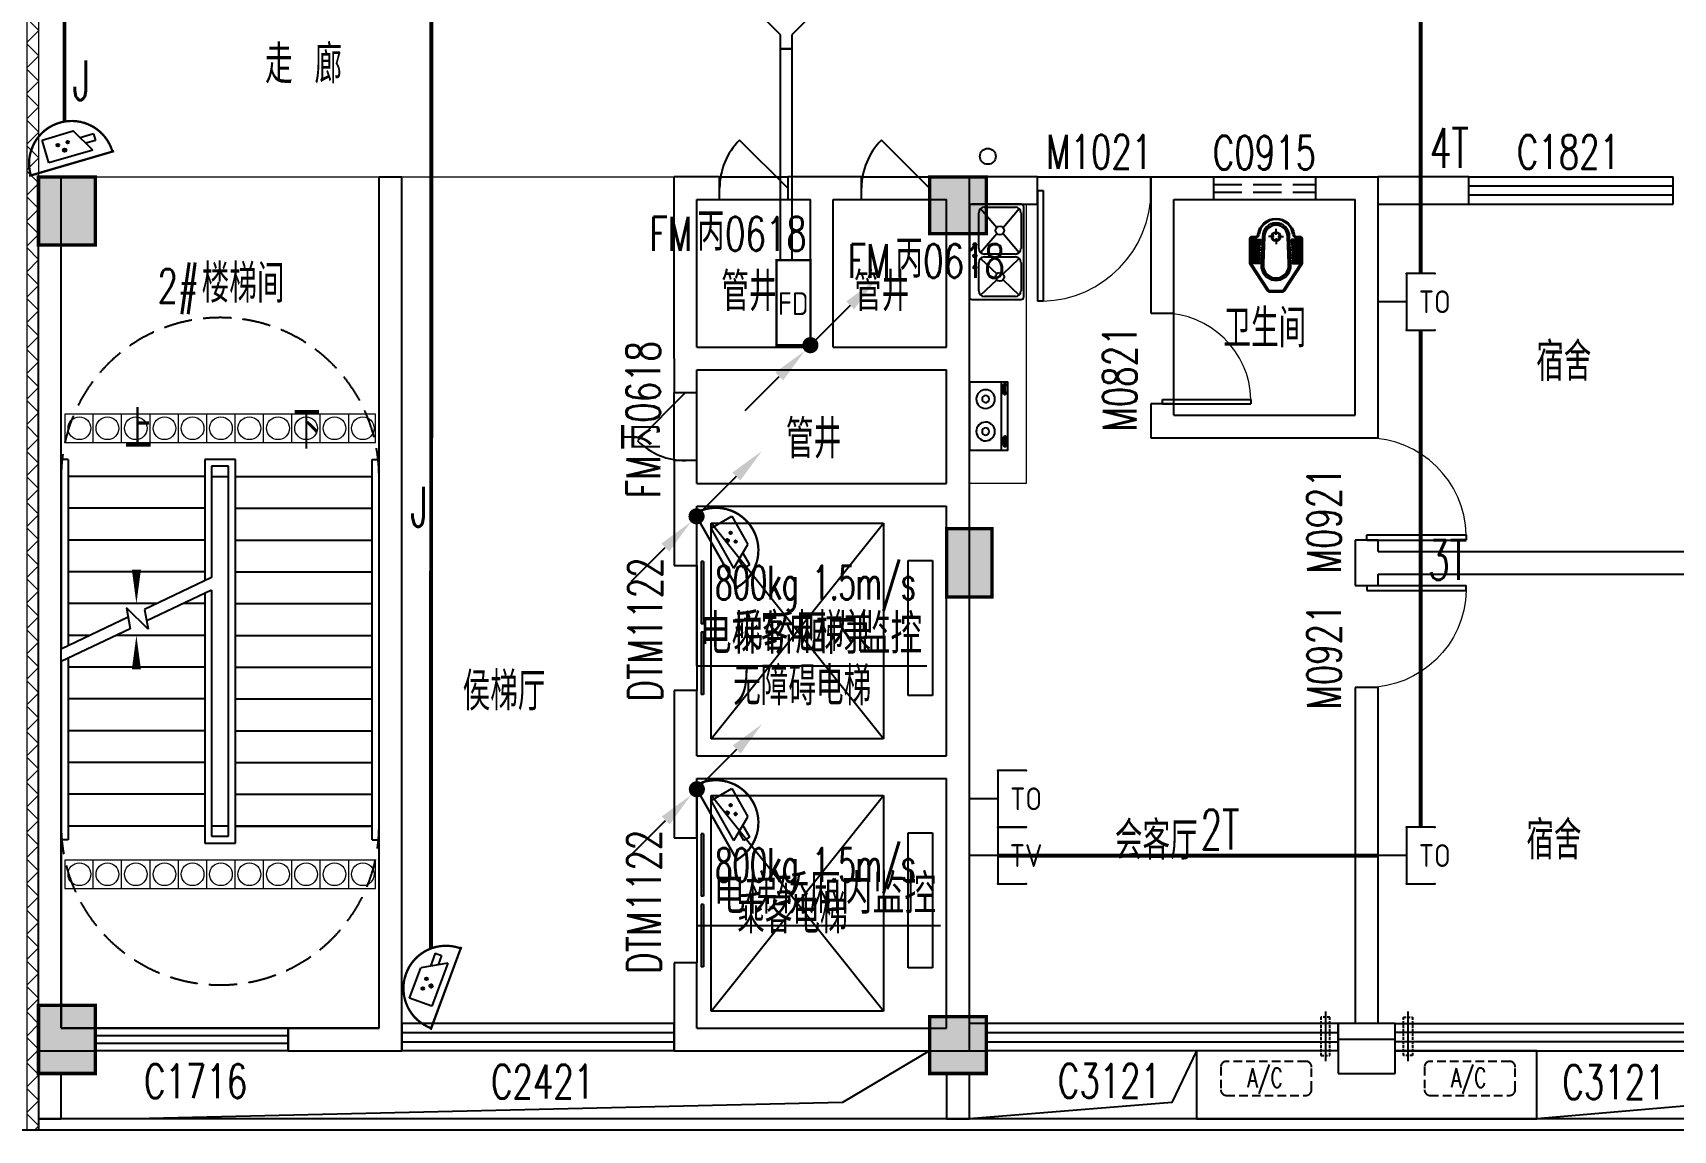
# Model space of a CAD drawing. Extents: x -9422388 to 15610651, y -1992469 to 953794.
# Drawn here: x -2643709 to -2629259, y -365534 to -355864 of the extents above; entities that cross this region are included whole.
import ezdxf
from ezdxf.enums import TextEntityAlignment as Align

# ---------------------------------------------------------------- set-up
doc = ezdxf.new("R2010")
doc.units = 0
doc.header["$LTSCALE"] = 1000
for name, pattern in [('( Hidden )', [0.375, 0.25, -0.125]), ('ACAD_ISO04W100', [30, 24, -3, 0, -3]), ('DASH', [0.35, 0.25, -0.1])]:
    doc.linetypes.add(name, pattern=pattern)
for name, color, linetype in [('A-DOOR', 141, 'Continuous'), ('A-DOOR-IDEN', 7, 'Continuous'), ('A-ELEV-LIN-0.3', 30, 'Continuous'), ('A-ELEV-LIN-0.4', 40, 'Continuous'), ('A-FLOR-EVTR', 2, 'Continuous'), ('A-FLOR-HVAC', 4, 'Continuous'), ('A-FLOR-OTHER1-ON', 253, 'Continuous'), ('A-FLOR-OTHER2-ON', 83, 'Continuous'), ('A-SECT-DOOR', 141, 'Continuous'), ('C-KZ', 2, 'Continuous'), ('C-Z-HATCH', 253, 'Continuous'), ('CABLETRAY_PDS', 5, 'Continuous'), ('COLUMN', 9, 'Continuous'), ('DIM_SYMB', 3, 'Continuous'), ('EQUIP-安防', 3, 'Continuous'), ('EQUIP-通讯', 3, 'Continuous'), ('LWIRE', 4, 'Continuous'), ('PUB_TEXT', 7, 'Continuous'), ('STAIR', 2, 'Continuous'), ('TEL_LEAD', 3, 'Continuous'), ('TEL_TEXT', 7, 'Continuous'), ('WALL', 9, 'Continuous'), ('WINDOW', 4, 'Continuous'), ('WINDOW_TEXT', 7, 'Continuous'), ('WIRE-通讯', 4, 'Continuous'), ('厨具', 4, 'Continuous'), ('洁具', 253, 'Continuous')]:
    doc.layers.add(name, color=color, linetype=linetype)
doc.layers.add('建筑底图', color=8, linetype='Continuous', lineweight=5)
doc.styles.add('_TCH_DIM', font='SIMPLEX', dxfattribs={"bigfont": 'GBCBIG'})
doc.styles.add('_TCH_WINDOW', font='SIMPLEX', dxfattribs={"height": 3.5, "bigfont": 'GBCBIG'})
doc.styles.add('_TEL_ATTDEF', font='GBENOR', dxfattribs={"width": 0.8, "height": 3, "bigfont": 'GBCBIG'})
doc.styles.add('_TEL_DIM', font='SIMPLEX', dxfattribs={"width": 0.8, "height": 3.5, "bigfont": 'HZTXT'})
doc.styles.get("Standard").update_dxf_attribs({"font": 'gbenor.shx', "bigfont": 'gbcbig.shx'})

# ---------------------------------------------------------------- blocks, each defined once
blk = doc.blocks.new('$plan$00002871')
at = {"layer": '洁具', "color": 0}
for p, q in [((0, -475), (0, -423)), ((-15, -490), (-67, -490)), ((0, -505), (0, -557)), ((15, -490), (67, -490))]:
    blk.add_line(p, q, dxfattribs=at)
for points in [[(159, -508, -0.88995), (-159, -508, 0.380538), (-179, -491), (-210, -491, -0.414214), (-230, -471), (-230, -258, -0.144595), (-227, -247), (-73, -9, -0.254383), (-56, 0), (56, 0, -0.254383), (73, -9), (227, -247, -0.144595), (230, -258), (230, -471, -0.414214), (210, -491), (179, -491, 0.380538)], [(120, -491), (130, -252, 1.134994), (-130, -252), (-120, -491, 0.992594)], [(105, -490), (115, -251, 1.141146), (-115, -251), (-105, -490, 0.994896)], [(100, -490), (110, -251, 1.143479), (-110, -251), (-100, -490, 0.995777)], [(-149, -264, 1), (-149, -252), (-207, -252, 1), (-207, -264)], [(-148, -287, 1), (-148, -275), (-207, -275, 1), (-207, -287)], [(-149, -263, 1), (-149, -253), (-207, -253, 1), (-207, -263)], [(-148, -286, 1), (-148, -276), (-207, -276, 1), (-207, -286)], [(148, -287, -1), (148, -275), (207, -275, -1), (207, -287)], [(148, -286, -1), (148, -276), (207, -276, -1), (207, -286)], [(149, -264, -1), (149, -252), (207, -252, -1), (207, -264)], [(149, -263, -1), (149, -253), (207, -253, -1), (207, -263)], [(-147, -307, 1), (-147, -295), (-207, -295, 1), (-207, -307)], [(-146, -330, 1), (-146, -319), (-207, -319, 1), (-207, -330)], [(-146, -352, 1), (-146, -341), (-207, -341, 1), (-207, -352)], [(-145, -376, 1), (-145, -364), (-207, -364, 1), (-207, -376)], [(-144, -399, 1), (-144, -388), (-207, -388, 1), (-207, -399)], [(-143, -423, 1), (-143, -411), (-207, -411, 1), (-207, -423)], [(-141, -444, 1), (-141, -432), (-207, -432, 1), (-207, -444)], [(-147, -306, 1), (-147, -296), (-207, -296, 1), (-207, -306)], [(-146, -329, 1), (-146, -320), (-207, -320, 1), (-207, -329)], [(-146, -351, 1), (-146, -342), (-207, -342, 1), (-207, -351)], [(-145, -375, 1), (-145, -365), (-207, -365, 1), (-207, -375)], [(-144, -398, 1), (-144, -389), (-207, -389, 1), (-207, -398)], [(-143, -422, 1), (-143, -412), (-207, -412, 1), (-207, -422)], [(-141, -443, 1), (-141, -433), (-207, -433, 1), (-207, -443)], [(141, -444, -1), (141, -432), (207, -432, -1), (207, -444)], [(141, -443, -1), (141, -433), (207, -433, -1), (207, -443)], [(143, -423, -1), (143, -411), (207, -411, -1), (207, -423)], [(144, -399, -1), (144, -388), (207, -388, -1), (207, -399)], [(143, -422, -1), (143, -412), (207, -412, -1), (207, -422)], [(145, -376, -1), (145, -364), (207, -364, -1), (207, -376)], [(144, -398, -1), (144, -389), (207, -389, -1), (207, -398)], [(146, -352, -1), (146, -341), (207, -341, -1), (207, -352)], [(145, -375, -1), (145, -365), (207, -365, -1), (207, -375)], [(146, -330, -1), (146, -319), (207, -319, -1), (207, -330)], [(146, -351, -1), (146, -342), (207, -342, -1), (207, -351)], [(147, -307, -1), (147, -295), (207, -295, -1), (207, -307)], [(146, -329, -1), (146, -320), (207, -320, -1), (207, -329)], [(147, -306, -1), (147, -296), (207, -296, -1), (207, -306)], [(-141, -464, 1), (-141, -453), (-207, -453, 1), (-207, -464)], [(-141, -463, 1), (-141, -454), (-207, -454, 1), (-207, -463)], [(141, -464, -1), (141, -453), (207, -453, -1), (207, -464)], [(141, -463, -1), (141, -454), (207, -454, -1), (207, -463)]]:
    blk.add_lwpolyline(points, format="xyb", close=True, dxfattribs=at)
blk.add_lwpolyline([(-149, -507, 0.380538), (-179, -481), (-210, -481, -0.414214), (-220, -471), (-220, -258, -0.144595), (-218, -253), (-64, -15, -0.254383), (-56, -10), (56, -10, -0.254383), (64, -15), (218, -253, -0.144595), (220, -258), (220, -471, -0.414214), (210, -481), (179, -481, 0.380538), (149, -507, 0.380538)], format="xyb", dxfattribs=at)
for radius in [40, 31.7]:
    blk.add_circle((0, -490), radius, dxfattribs=at)
blk.add_arc((0, -490), 150, 186.665, 353.335, dxfattribs=at)
blk = doc.blocks.new('KTWJ1')
at = {"layer": 'A-FLOR-HVAC', "color": 0, "linetype": '( Hidden )', "ltscale": 0.3}
blk.add_lwpolyline([(152982, -14209, 0.414214), (153032, -14259), (153732, -14259, 0.414214), (153782, -14209), (153782, -14009, 0.414214), (153732, -13959), (153032, -13959, 0.414214), (152982, -14009)], format="xyb", close=True, dxfattribs=at)
at = {"layer": 'A-FLOR-HVAC', "color": 0, "style": '_TCH_WINDOW', "width": 0.705882}
blk.add_text('A/C', height=170, dxfattribs=at).set_placement((153214, -14188))
blk = doc.blocks.new('KTB')
at = {"layer": 'A-SECT-DOOR', "color": 0}
blk.add_lwpolyline([(1055819, -403775), (1054569, -403775), (1054569, -404375), (1057569, -404375), (1057569, -403775), (1056319, -403775)], dxfattribs=at)
at = {"layer": 'A-FLOR-HVAC', "color": 8}
for p in [(901802, -389909), (903596, -389909)]:
    blk.add_blockref('KTWJ1', p, dxfattribs=at)
blk = doc.blocks.new('宿舍楼柱网1')
at = {"layer": 'C-Z-HATCH'}
h = blk.add_hatch(color=0, dxfattribs=at)
h.dxf.hatch_style = 1
h.paths.add_polyline_path([(631658, 145126), (632158, 145126), (632158, 144526), (631658, 144526)])
h = blk.add_hatch(color=0, dxfattribs=at)
h.dxf.hatch_style = 1
h.paths.add_polyline_path([(639508, 145126), (640008, 145126), (640008, 144626), (639508, 144626)])
h = blk.add_hatch(color=0, dxfattribs=at)
h.dxf.hatch_style = 1
h.paths.add_polyline_path([(639658, 142026), (640058, 142026), (640058, 141426), (639658, 141426)])
h = blk.add_hatch(color=0, dxfattribs=at)
h.dxf.hatch_style = 1
h.paths.add_polyline_path([(631658, 137826), (632158, 137826), (632158, 137226), (631658, 137226)])
h = blk.add_hatch(color=0, dxfattribs=at)
h.dxf.hatch_style = 1
h.paths.add_polyline_path([(639508, 137726), (640008, 137726), (640008, 137226), (639508, 137226)])
at = {"layer": 'C-KZ', "color": 0, "const_width": 30}
for points in [[(631658, 145126), (632158, 145126), (632158, 144526), (631658, 144526)], [(639508, 145126), (640008, 145126), (640008, 144626), (639508, 144626)], [(639658, 142026), (640058, 142026), (640058, 141426), (639658, 141426)], [(631658, 137826), (632158, 137826), (632158, 137226), (631658, 137226)], [(639508, 137726), (640008, 137726), (640008, 137226), (639508, 137226)]]:
    blk.add_lwpolyline(points, close=True, dxfattribs=at)
blk = doc.blocks.new('A$C0CF77FE4')
at = {"layer": 'A-FLOR-OTHER2-ON', "color": 0, "linetype": 'ACAD_ISO04W100', "ltscale": 5}
blk.add_line((40, 440), (40, 0), dxfattribs=at)
at = {"layer": 'A-FLOR-OTHER2-ON', "color": 0, "linetype": 'DASH', "ltscale": 0.1}
blk.add_lwpolyline([(0, 390), (80, 390), (80, 50), (0, 50)], close=True, dxfattribs=at)
blk = doc.blocks.new('$DorLib2D$00000001')
at = {"color": 0}
for p, q in [((0.45, 0.975), (0.5, 0.975)), ((0.45, 0), (0.45, 0.975)), ((0.5, 0), (0.5, 0.975)), ((0.5, 0), (0.45, 0))]:
    blk.add_line(p, q, dxfattribs=at)
at = {"color": 0, "lineweight": 13}
blk.add_arc((0.475, 0), 0.975, 91.4693, 180, dxfattribs=at)
blk = doc.blocks.new('$plan$00002777')
at = {"layer": '厨具', "color": 0}
for p, q in [((-300, -284), (300, -284)), ((-267, -307), (-267, -318)), ((-257, -316), (-257, -333)), ((-192, -316), (-257, -316)), ((-257, -333), (-192, -333)), ((-192, -333), (-192, -316)), ((-176, -308), (-176, -318)), ((192, -308), (192, -318)), ((208, -316), (273, -316)), ((208, -333), (208, -316)), ((273, -333), (208, -333)), ((273, -316), (273, -333)), ((284, -307), (284, -318))]:
    blk.add_line(p, q, dxfattribs=at)
blk.add_lwpolyline([(300, 0), (-300, 0), (-300, -340), (300, -340)], close=True, dxfattribs=at)
for points in [[(-176, -308, 0.259034), (-178, -304, 0.076276), (-189, -299, 0.036515), (-203, -297, 0.026615), (-221, -296, 0.026615), (-240, -297, 0.036515), (-254, -299, 0.076276), (-265, -304, 0.259034), (-267, -308, 0.078462), (-267, -309, 0.056762)], [(-176, -318, 0.259034), (-178, -315, 0.076276), (-189, -310, 0.036515), (-203, -307, 0.026615), (-221, -306, 0.026615), (-240, -307, 0.036515), (-254, -310, 0.076276), (-265, -315, 0.259034), (-267, -318, 0.259034), (-265, -322, 0.056762), (-257, -326, 0.036515)], [(-192, -327, 0.008736), (-189, -327, 0.076276), (-178, -322, 0.259034), (-176, -318, 0.259034)], [(192, -308, -0.259034), (194, -304, -0.076276), (205, -299, -0.036515), (219, -297, -0.026615), (238, -296, -0.026615), (257, -297, -0.036515), (270, -299, -0.076276), (282, -304, -0.259034), (284, -308, -0.078462), (283, -309, -0.056762)], [(192, -318, -0.259034), (194, -315, -0.076276), (205, -310, -0.036515), (219, -307, -0.026615), (238, -306, -0.026615), (257, -307, -0.036515), (270, -310, -0.076276), (282, -315, -0.259034), (284, -318, -0.259034), (282, -322, -0.056762), (273, -326, -0.036515)], [(208, -327, -0.008736), (205, -327, -0.076276), (194, -322, -0.259034), (192, -318, -0.259034)]]:
    blk.add_lwpolyline(points, format="xyb", dxfattribs=at)
for centre, radius, start, end in [((-135, -143), 82.5, 0.964, 0), ((-135, -143), 31.6, 0.6532, 0), ((151, -143), 82.5, 180, 179.036), ((151, -143), 31.6, 180, 179.3468)]:
    blk.add_arc(centre, radius, start, end, dxfattribs=at)
blk = doc.blocks.new('$plan$00002763')
at = {"layer": '洁具', "color": 0}
for p, q in [((-395, -405), (-395, -132)), ((-381, -98), (-246, -241)), ((-345, -82), (-95, -82)), ((-59, -98), (-194, -241)), ((-45, -132), (-45, -405)), ((-20, -405), (-20, -132)), ((-6, -98), (161, -241)), ((30, -82), (345, -82)), ((381, -98), (214, -241)), ((395, -132), (395, -405)), ((-246, -297), (-381, -440)), ((-194, -297), (-59, -440)), ((161, -297), (-6, -440)), ((214, -297), (381, -440)), ((-95, -455), (-345, -455)), ((345, -455), (30, -455))]:
    blk.add_line(p, q, dxfattribs=at)
blk.add_lwpolyline([(-420, -25), (-420, -455, 0.200464), (-413, -473, 0.197353), (-395, -480), (395, -480, 0.19737), (413, -473, 0.200447), (420, -455), (420, -25, 0.200464), (413, -7, 0.197353), (395, 0), (-395, 0, 0.19737), (-413, -7, 0.200447), (-420, -25)], format="xyb", close=True, dxfattribs=at)
for centre, major_axis, start_param, end_param in [((-345, -132), (-50, 0), -1.570796, 0), ((-136, -48), (-14.2, 0), 3.141593, 9.424778), ((-95, -132), (-50, 0), 3.141593, 4.712389), ((-36, -48), (-15.1, 0), 3.141593, 9.424778), ((30, -132), (-50, 0), -1.570796, 0), ((64, -48), (-14.2, 0), 3.141593, 9.424778), ((345, -132), (-50, 0), 3.141593, 4.712389), ((-220, -269), (-38.6, 0), 3.141593, 9.424778), ((188, -269), (-38.6, 0), 3.141593, 9.424778), ((-345, -405), (50, 0), 3.141593, 4.712389), ((-95, -405), (50, 0), 4.712389, 6.283185), ((30, -405), (50, 0), 3.141593, 4.712389), ((345, -405), (50, 0), 4.712389, 6.283185)]:
    blk.add_ellipse(centre, major_axis=major_axis, ratio=0.9938, start_param=start_param, end_param=end_param, dxfattribs=at)
blk = doc.blocks.new('$DORLIB2D$00000127')
at = {"color": 0}
for points in [[(-0.533, 0.795), (-0.533, 0.69)], [(-0.033, 0.795), (-0.533, 0.795)], [(-0.033, 0.795), (-0.033, 0.69)], [(0.533, 0.795), (0.033, 0.795)], [(0.033, 0.795), (0.033, 0.69)], [(0.533, 0.795), (0.533, 0.69)], [(-0.033, 0.69), (-0.533, 0.69)], [(0.533, 0.69), (0.033, 0.69)], [(0.5, 0.5), (-0.5, 0.5)]]:
    blk.add_lwpolyline(points, dxfattribs=at)
blk = doc.blocks.new('$TCHSYS$WIN2D')
at = {"color": 0}
for p, q in [((-0.5, 0.5), (0.5, 0.5)), ((-0.5, 0.5), (-0.5, -0.5)), ((0.5, 0.5), (0.5, -0.5)), ((0.5, 0.1667), (-0.5, 0.1667)), ((0.5, -0.1667), (-0.5, -0.1667)), ((-0.5, -0.5), (0.5, -0.5))]:
    blk.add_line(p, q, dxfattribs=at)
blk = doc.blocks.new('$WINLIB2D$00000001')
at = {"color": 0}
for points in [[(-0.5, 0.5), (-0.5, -0.5)], [(-0.5, 0.5), (0.5, 0.5)], [(0.5, -0.5), (0.5, 0.5)], [(0.5, 0.1667), (-0.5, 0.1667)], [(0.5, -0.1667), (-0.5, -0.1667)], [(-0.5, -0.5), (0.5, -0.5)]]:
    blk.add_lwpolyline(points, dxfattribs=at)
blk = doc.blocks.new('$DorLib2D$00000114')
at = {"color": 0}
blk.add_line((0.5, 0), (-0.207, 0.707), dxfattribs=at)
blk.add_arc((0.5, 0), 1, 135, 180, dxfattribs=at)
blk = doc.blocks.new('4444')
h = blk.add_hatch()
h.set_pattern_fill('ANSI37', color=8, scale=100)
h.set_pattern_definition([(45, (1282736.5, 0), (-112.2532, 112.2532), []), (135, (1282736.5, 0), (-112.2532, -112.2532), [])])
h.paths.add_polyline_path([(1904230.2, -394074.7), (1904330.2, -394074.7), (1904330.2, -404474.7), (1904230.2, -404474.7)])
at = {"color": 8}
for points in [[(1904230.2, -394074.7), (1904330.2, -394074.7), (1904330.2, -404474.7), (1904230.2, -404474.7)], [(1912530.2, -396314.7), (1913030.2, -396314.7), (1913030.2, -398774.7), (1912530.2, -398774.7)]]:
    blk.add_lwpolyline(points, close=True, dxfattribs=at)
blk.add_lwpolyline([(1904330.2, -396074.7), (1909930.2, -396074.7)], dxfattribs=at)
at = {"color": 8, "linetype": 'Continuous', "flags": 128}
for points in [[(1907297.7, -398414.7), (1907297.7, -398164.7), (1904562.7, -398164.7), (1904562.7, -398414.7)], [(1907297.7, -402344.7), (1907297.7, -402094.7), (1904562.7, -402094.7), (1904562.7, -402344.7)]]:
    blk.add_lwpolyline(points, close=True, dxfattribs=at)
for points in [[(1904812.7, -398414.7), (1904812.7, -398164.7)], [(1905062.7, -398414.7), (1905062.7, -398164.7)], [(1905312.7, -398414.7), (1905312.7, -398164.7)], [(1905562.7, -398414.7), (1905562.7, -398164.7)], [(1905812.7, -398414.7), (1905812.7, -398164.7)], [(1906062.7, -398414.7), (1906062.7, -398164.7)], [(1906312.7, -398414.7), (1906312.7, -398164.7)], [(1906562.7, -398414.7), (1906562.7, -398164.7)], [(1906812.7, -398414.7), (1906812.7, -398164.7)], [(1907062.7, -398414.7), (1907062.7, -398164.7)], [(1904812.7, -402344.7), (1904812.7, -402094.7)], [(1905062.7, -402344.7), (1905062.7, -402094.7)], [(1905312.7, -402344.7), (1905312.7, -402094.7)], [(1905562.7, -402344.7), (1905562.7, -402094.7)], [(1905812.7, -402344.7), (1905812.7, -402094.7)], [(1906062.7, -402344.7), (1906062.7, -402094.7)], [(1906312.7, -402344.7), (1906312.7, -402094.7)], [(1906562.7, -402344.7), (1906562.7, -402094.7)], [(1906812.7, -402344.7), (1906812.7, -402094.7)], [(1907062.7, -402344.7), (1907062.7, -402094.7)]]:
    blk.add_lwpolyline(points, dxfattribs=at)
at = {"color": 8, "linetype": 'Continuous'}
for centre in [(1904690.2, -398289.7), (1904937.7, -398289.7), (1905187.7, -398289.7), (1905440.2, -398289.7), (1905687.7, -398289.7), (1905937.7, -398289.7), (1906187.7, -398289.7), (1906440.2, -398289.7), (1906687.7, -398289.7), (1906937.7, -398289.7), (1907187.7, -398289.7), (1904690.2, -402219.7), (1904937.7, -402219.7), (1905187.7, -402219.7), (1905440.2, -402219.7), (1905687.7, -402219.7), (1905937.7, -402219.7), (1906187.7, -402219.7), (1906440.2, -402219.7), (1906687.7, -402219.7), (1906937.7, -402219.7), (1907187.7, -402219.7)]:
    blk.add_circle(centre, 100, dxfattribs=at)
at = {"layer": 'A-ELEV-LIN-0.3', "color": 8}
for points in [[(1910300.1, -378228), (1910300.1, -378228, -0.4142136), (1910521.4, -377263.1), (1917469.5, -372908.3, -0.4142136), (1919537.1, -373382.6), (1932807.3, -394555, -0.2728148), (1932848.7, -396077.9), (1928630, -403701.1, -0.2728148), (1927317.5, -404474.7), (1876130.2, -404474.7, -0.4142134), (1874530.2, -402874.7), (1874530.2, -394774.7, -0.4142137), (1875230.2, -394074.7), (1875230.2, -394074.7)], [(1910384.8, -378174.9), (1910384.8, -378174.9, -0.4142136), (1910574.5, -377347.8), (1917522.6, -372993, -0.4142136), (1919452.3, -373435.7), (1932722.6, -394608.1, -0.2728148), (1932761.2, -396029.5), (1928542.5, -403652.6, -0.2728148), (1927317.5, -404374.7), (1904330.2, -404374.7)]]:
    blk.add_lwpolyline(points, format="xyb", dxfattribs=at)
for points in [[(1904330.2, -404374.7), (1904530.2, -404374.7), (1904530.2, -403974.7), (1904330.2, -403974.7)], [(1912330.2, -404374.7), (1912530.2, -404374.7), (1912530.2, -403974.7), (1912330.2, -403974.7)]]:
    blk.add_lwpolyline(points, close=True, dxfattribs=at)
blk.add_lwpolyline([(1904330.2, -404374.7), (1904330.2, -404474.7)], dxfattribs=at)
at = {"layer": 'A-ELEV-LIN-0.4', "color": 8}
for points in [[(1912180.2, -403774.7), (1911413, -404229.5), (1905180.2, -404374.7)], [(1914530.2, -403774.7), (1914312.7, -404229.5), (1912530.2, -404374.7)], [(1919380.2, -403774.7), (1919199, -404229.5), (1917530.2, -404374.7)]]:
    blk.add_lwpolyline(points, dxfattribs=at)
blk.add_circle((1912693, -395893.3), 70, dxfattribs=at)
at = {"layer": 'A-FLOR-EVTR', "color": 8, "ltscale": 0.5}
for p, q in [((1910255.2, -401024.7), (1910255.2, -399124.7)), ((1910255.2, -399124.7), (1911775.2, -399124.7)), ((1911775.2, -401024.7), (1910255.2, -399124.7)), ((1910255.2, -401024.7), (1911775.2, -399124.7)), ((1911775.2, -399124.7), (1911775.2, -401024.7)), ((1911990.2, -400644.7), (1911990.2, -399454.7)), ((1911990.2, -399454.7), (1912205.2, -399454.7)), ((1912205.2, -399454.7), (1912205.2, -400644.7)), ((1912205.2, -400644.7), (1911990.2, -400644.7)), ((1911775.2, -401024.7), (1910255.2, -401024.7)), ((1910255.2, -403424.7), (1910255.2, -401524.7)), ((1910255.2, -401524.7), (1911775.2, -401524.7)), ((1911775.2, -403424.7), (1910255.2, -401524.7)), ((1910255.2, -403424.7), (1911775.2, -401524.7)), ((1911775.2, -401524.7), (1911775.2, -403424.7)), ((1911990.2, -403044.7), (1911990.2, -401854.7)), ((1911990.2, -401854.7), (1912205.2, -401854.7)), ((1912205.2, -401854.7), (1912205.2, -403044.7)), ((1912205.2, -403044.7), (1911990.2, -403044.7)), ((1911775.2, -403424.7), (1910255.2, -403424.7))]:
    blk.add_line(p, q, dxfattribs=at)
at = {"layer": 'A-FLOR-OTHER1-ON', "color": 8, "linetype": 'DASH'}
for centre, start, end in [((1905930.2, -398714.7), 0, 180.00002), ((1905930.2, -401794.7), 179.99986, 0)]:
    blk.add_arc(centre, 1400, start, end, dxfattribs=at)
at = {"layer": 'COLUMN', "color": 8}
for p, q in [((1916280.2, -403674.7), (1915780.2, -403674.7)), ((1915780.2, -403674.7), (1915780.2, -403974.7)), ((1916280.2, -403974.7), (1916280.2, -403674.7)), ((1915780.2, -403974.7), (1916280.2, -403974.7))]:
    blk.add_line(p, q, dxfattribs=at)
at = {"layer": 'DIM_SYMB', "color": 8}
for points in [[(1905192.7, -398574.7, 0, 0, 0), (1905192.7, -399834.7, 0, 80, 0), (1905192.7, -399534.7, 0, 0, 0)], [(1906667.7, -398574.7, 0, 0, 0), (1906667.7, -402684.7, 0, 0, 0), (1905192.7, -402684.7, 0, 0, 0), (1905192.7, -400114.7, 0, 80, 0), (1905192.7, -400414.7, 0, 0, 0)]]:
    blk.add_lwpolyline(points, format="xyseb", dxfattribs=at)
at = {"layer": 'STAIR', "color": 8}
for p, q in [((1904530.2, -398564.7), (1904530.2, -400234.9)), ((1904590.2, -398564.7), (1904530.2, -398564.7)), ((1904590.2, -398564.7), (1904590.2, -400206.3)), ((1906065.2, -398564.7), (1905795.2, -398564.7)), ((1905795.2, -398564.7), (1905795.2, -399632.4)), ((1906005.2, -398624.7), (1905855.2, -398624.7)), ((1905855.2, -398624.7), (1905855.2, -399603.8)), ((1906005.2, -401884.7), (1906005.2, -398624.7)), ((1906065.2, -401944.7), (1906065.2, -398564.7)), ((1907270.2, -401914.7), (1907270.2, -398564.7)), ((1907270.2, -398564.7), (1907330.2, -398564.7)), ((1907330.2, -401914.7), (1907330.2, -398564.7)), ((1904530.2, -398714.7), (1904530.2, -400234.9)), ((1905795.2, -398714.7), (1904590.2, -398714.7)), ((1905855.2, -398714.7), (1905855.2, -399603.8)), ((1905855.2, -398714.7), (1906005.2, -398714.7)), ((1906005.2, -401794.7), (1906005.2, -398714.7)), ((1906065.2, -398714.7), (1907270.2, -398714.7)), ((1907330.2, -401794.7), (1907330.2, -398714.7)), ((1905795.2, -398994.7), (1904590.2, -398994.7)), ((1906065.2, -398994.7), (1907270.2, -398994.7)), ((1905795.2, -399274.7), (1904590.2, -399274.7)), ((1906065.2, -399274.7), (1907270.2, -399274.7)), ((1905795.2, -399554.7), (1904590.2, -399554.7)), ((1905855.2, -399603.8), (1905264.4, -399885.2)), ((1906065.2, -399554.7), (1907270.2, -399554.7)), ((1905855.2, -399714.6), (1905283.2, -399987)), ((1905795.2, -399743.1), (1905795.2, -401944.7)), ((1905855.2, -399714.6), (1905855.2, -401794.7)), ((1905855.2, -399714.6), (1905855.2, -401884.7)), ((1905120.2, -399953.9), (1904530.2, -400234.9)), ((1905370.3, -399834.7), (1904590.2, -399834.7)), ((1905296.8, -400060.7), (1905105.1, -399872)), ((1905105.1, -399872), (1905139, -400055.7)), ((1905264.4, -399885.2), (1905296.8, -400060.7)), ((1905795.2, -399834.7), (1905602.9, -399834.7)), ((1906065.2, -399834.7), (1907270.2, -399834.7)), ((1905139, -400055.7), (1904530.2, -400345.7)), ((1904782.5, -400114.7), (1904590.2, -400114.7)), ((1905795.2, -400114.7), (1905015, -400114.7)), ((1906065.2, -400114.7), (1907270.2, -400114.7)), ((1904530.2, -400345.7), (1904530.2, -401794.7)), ((1904530.2, -400345.7), (1904530.2, -401914.7)), ((1904590.2, -400317.1), (1904590.2, -401914.7)), ((1905795.2, -400394.7), (1904590.2, -400394.7)), ((1906065.2, -400394.7), (1907270.2, -400394.7)), ((1905795.2, -400674.7), (1904590.2, -400674.7)), ((1906065.2, -400674.7), (1907270.2, -400674.7)), ((1905795.2, -400954.7), (1904590.2, -400954.7)), ((1906065.2, -400954.7), (1907270.2, -400954.7)), ((1905795.2, -401234.7), (1904590.2, -401234.7)), ((1906065.2, -401234.7), (1907270.2, -401234.7)), ((1905795.2, -401514.7), (1904590.2, -401514.7)), ((1906065.2, -401514.7), (1907270.2, -401514.7)), ((1904530.2, -401794.7), (1904530.2, -401914.7)), ((1905795.2, -401794.7), (1904590.2, -401794.7)), ((1905795.2, -401794.7), (1904590.2, -401794.7)), ((1906005.2, -401794.7), (1905855.2, -401794.7)), ((1906065.2, -401794.7), (1907270.2, -401794.7)), ((1907270.2, -401794.7), (1906065.2, -401794.7)), ((1907330.2, -401914.7), (1907330.2, -401794.7)), ((1904590.2, -401914.7), (1904530.2, -401914.7)), ((1904530.2, -401914.7), (1904530.2, -403574.7)), ((1905795.2, -401944.7), (1906065.2, -401944.7)), ((1905855.2, -401884.7), (1906005.2, -401884.7)), ((1907270.2, -401914.7), (1907330.2, -401914.7)), ((1907330.2, -403574.7), (1907330.2, -401914.7)), ((1904530.2, -403574.7), (1907330.2, -403574.7))]:
    blk.add_line(p, q, dxfattribs=at)
at = {"layer": 'WALL', "color": 8}
for p, q in [((1904330.2, -403774.7), (1904330.2, -396074.7)), ((1904330.2, -396074.7), (1904530.2, -396074.7)), ((1904530.2, -403574.7), (1904530.2, -396074.7)), ((1907330.2, -403574.7), (1907330.2, -396074.7)), ((1907330.2, -396074.7), (1907530.2, -396074.7)), ((1907530.2, -403534.7), (1907530.2, -396074.7)), ((1910330.2, -396074.7), (1909930.2, -396074.7)), ((1909930.2, -397674.7), (1909930.2, -396074.7)), ((1910330.2, -396274.7), (1910330.2, -396074.7)), ((1911230.2, -396074.7), (1910930.2, -396074.7)), ((1910930.2, -396074.7), (1910930.2, -396274.7)), ((1911580.2, -396074.7), (1911230.2, -396074.7)), ((1911580.2, -396274.7), (1911580.2, -396074.7)), ((1912530.2, -396074.7), (1912180.2, -396074.7)), ((1912180.2, -396074.7), (1912180.2, -396274.7)), ((1913130.2, -396074.7), (1912530.2, -396074.7)), ((1912530.2, -397674.7), (1912530.2, -396074.7)), ((1913130.2, -396314.7), (1913130.2, -396074.7)), ((1914130.2, -396314.7), (1914130.2, -396074.7)), ((1914130.2, -396074.7), (1914130.2, -397274.7)), ((1914130.2, -396074.7), (1916130.2, -396074.7)), ((1916130.2, -398274.7), (1916130.2, -396074.7)), ((1916930.2, -396074.7), (1916130.2, -396074.7)), ((1916930.2, -396314.7), (1916930.2, -396074.7)), ((1910130.2, -396274.7), (1910330.2, -396274.7)), ((1910130.2, -397574.7), (1910130.2, -396274.7)), ((1910930.2, -396274.7), (1911130.2, -396274.7)), ((1911130.2, -397574.7), (1911130.2, -396274.7)), ((1911330.2, -397574.7), (1911330.2, -396274.7)), ((1911330.2, -396274.7), (1911580.2, -396274.7)), ((1912180.2, -396274.7), (1912330.2, -396274.7)), ((1912330.2, -397574.7), (1912330.2, -396274.7)), ((1912530.2, -396314.7), (1913130.2, -396314.7)), ((1914330.2, -397274.7), (1914330.2, -396274.7)), ((1914330.2, -396274.7), (1915930.2, -396274.7)), ((1915930.2, -398174.7), (1915930.2, -396274.7)), ((1916130.2, -396314.7), (1916930.2, -396314.7)), ((1914130.2, -397274.7), (1914330.2, -397274.7)), ((1910130.2, -397574.7), (1911130.2, -397574.7)), ((1911330.2, -397574.7), (1912330.2, -397574.7)), ((1909930.2, -397674.7), (1909930.2, -397974.7)), ((1910130.2, -397974.7), (1910130.2, -397774.7)), ((1910130.2, -397774.7), (1911230.2, -397774.7)), ((1911230.2, -397774.7), (1912330.2, -397774.7)), ((1912330.2, -398774.7), (1912330.2, -397774.7)), ((1912530.2, -398874.7), (1912530.2, -397674.7)), ((1909930.2, -397974.7), (1910130.2, -397974.7)), ((1914330.2, -398074.7), (1914130.2, -398074.7)), ((1914130.2, -398074.7), (1914130.2, -398374.7)), ((1914330.2, -398174.7), (1914330.2, -398074.7)), ((1914330.2, -398174.7), (1915930.2, -398174.7)), ((1914130.2, -398374.7), (1915930.2, -398374.7)), ((1915930.2, -398374.7), (1916130.2, -398374.7)), ((1916130.2, -398374.7), (1916130.2, -398274.7)), ((1910130.2, -398574.7), (1909930.2, -398574.7)), ((1909930.2, -398574.7), (1909930.2, -398874.7)), ((1910130.2, -398774.7), (1910130.2, -398574.7)), ((1910130.2, -398774.7), (1912330.2, -398774.7)), ((1909930.2, -398874.7), (1909930.2, -399499.7)), ((1912530.2, -401274.7), (1912530.2, -398874.7)), ((1910130.2, -399499.7), (1910130.2, -398974.7)), ((1910130.2, -398974.7), (1912330.2, -398974.7)), ((1912330.2, -401174.7), (1912330.2, -398974.7)), ((1916130.2, -399274.7), (1915930.2, -399274.7)), ((1915930.2, -399274.7), (1915930.2, -399474.7)), ((1916130.2, -399374.7), (1916130.2, -399274.7)), ((1916130.2, -399374.7), (1919530.2, -399374.7)), ((1909930.2, -399499.7), (1910130.2, -399499.7)), ((1915930.2, -399474.7), (1915930.2, -399674.7)), ((1915930.2, -399674.7), (1916130.2, -399674.7)), ((1916130.2, -399574.7), (1919530.2, -399574.7)), ((1916130.2, -399674.7), (1916130.2, -399574.7)), ((1910130.2, -400599.7), (1909930.2, -400599.7)), ((1909930.2, -400599.7), (1909930.2, -401274.7)), ((1910130.2, -401174.7), (1910130.2, -400599.7)), ((1916130.2, -400574.7), (1915930.2, -400574.7)), ((1915930.2, -400574.7), (1915930.2, -403534.7)), ((1916130.2, -403534.7), (1916130.2, -400574.7)), ((1909930.2, -401274.7), (1909930.2, -401899.7)), ((1910130.2, -401174.7), (1912330.2, -401174.7)), ((1912530.2, -403774.7), (1912530.2, -401274.7)), ((1910130.2, -401899.7), (1910130.2, -401374.7)), ((1910130.2, -401374.7), (1912330.2, -401374.7)), ((1912330.2, -403574.7), (1912330.2, -401374.7)), ((1909930.2, -401899.7), (1910130.2, -401899.7)), ((1910130.2, -402999.7), (1909930.2, -402999.7)), ((1909930.2, -402999.7), (1909930.2, -403534.7)), ((1910130.2, -403574.7), (1910130.2, -402999.7)), ((1904830.2, -403574.7), (1904530.2, -403574.7)), ((1904830.2, -403774.7), (1904830.2, -403574.7)), ((1907330.2, -403574.7), (1906530.2, -403574.7)), ((1906530.2, -403574.7), (1906530.2, -403774.7)), ((1907530.2, -403774.7), (1907530.2, -403534.7)), ((1909930.2, -403534.7), (1909930.2, -403774.7)), ((1910130.2, -403574.7), (1912330.2, -403574.7)), ((1912680.2, -403534.7), (1912530.2, -403534.7)), ((1912680.2, -403774.7), (1912680.2, -403534.7)), ((1916030.2, -403534.7), (1915780.2, -403534.7)), ((1915780.2, -403534.7), (1915780.2, -403674.7)), ((1916280.2, -403534.7), (1916030.2, -403534.7)), ((1916280.2, -403674.7), (1916280.2, -403534.7)), ((1904330.2, -403774.7), (1904830.2, -403774.7)), ((1906530.2, -403774.7), (1907430.2, -403774.7)), ((1907430.2, -403774.7), (1907530.2, -403774.7)), ((1909930.2, -403774.7), (1910030.2, -403774.7)), ((1910030.2, -403774.7), (1912530.2, -403774.7)), ((1912530.2, -403774.7), (1912680.2, -403774.7))]:
    blk.add_line(p, q, dxfattribs=at)
at = {"layer": 'WINDOW', "color": 8}
for p, q in [((1910330.2, -396074.7), (1910930.2, -396074.7)), ((1911580.2, -396074.7), (1912180.2, -396074.7)), ((1913130.2, -396074.7), (1914130.2, -396074.7)), ((1910330.2, -396274.7), (1910930.2, -396274.7)), ((1911580.2, -396274.7), (1912180.2, -396274.7)), ((1914330.2, -398074.7), (1914330.2, -397274.7)), ((1909930.2, -398574.7), (1909930.2, -397974.7)), ((1910130.2, -398574.7), (1910130.2, -397974.7))]:
    blk.add_line(p, q, dxfattribs=at)
at = {"layer": 'WINDOW', "color": 8, "linetype": 'DASH'}
for p, q in [((1914680.2, -396074.7, 900), (1914680.2, -396274.7, 900)), ((1914680.2, -396141.4, 900), (1915580.2, -396141.4, 900)), ((1914680.2, -396208.1, 900), (1915580.2, -396208.1, 900)), ((1915580.2, -396074.7, 900), (1915580.2, -396274.7, 900))]:
    blk.add_line(p, q, dxfattribs=at)
at = {"color": 8}
blk.add_blockref('宿舍楼柱网1', (1272672.3, -541201.1), dxfattribs=at)
at = {"color": 8, "rotation": 180}
blk.add_blockref('$plan$00002871', (1915231.5, -397089.8), dxfattribs=at)
at = {"layer": 'A-DOOR', "color": 8}
ref = blk.add_blockref('$DORLIB2D$00000127', (1910030.2, -400049.7), dxfattribs=dict(at, xscale=1100, yscale=-200, zscale=200, rotation=89.99999999999444))
ref.add_attrib('A', 'DTM1122', (1909823.2, -400696.4), dxfattribs={"layer": 'A-DOOR-IDEN', "color": 8, "height": 297.5, "rotation": 90, "style": '_TCH_WINDOW', "width": 0.705882})
ref = blk.add_blockref('$DORLIB2D$00000127', (1910030.2, -402449.7), dxfattribs=dict(at, xscale=1100, yscale=-200, zscale=200, rotation=89.99999999999166))
ref.add_attrib('A', 'DTM1122', (1909813.5, -403096.5), dxfattribs={"layer": 'A-DOOR-IDEN', "color": 8, "height": 297.5, "rotation": 90, "style": '_TCH_WINDOW', "width": 0.705882})
at = {"layer": 'A-FLOR-OTHER2-ON', "color": 8, "linetype": 'DASH', "xscale": -1}
blk.add_blockref('A$C0CF77FE4', (1915706.3, -403867.7), dxfattribs=at)
at = {"layer": 'A-FLOR-OTHER2-ON', "color": 8, "linetype": 'DASH'}
blk.add_blockref('A$C0CF77FE4', (1916354, -403867.7), dxfattribs=at)
at = {"layer": 'A-SECT-DOOR', "color": 8}
blk.add_blockref('KTB', (859961, 0), dxfattribs=at)
at = {"layer": 'WINDOW', "color": 8, "xscale": 600, "yscale": 600, "zscale": 600}
for p, rotation in [((1910630.2, -396174.7), 359.9999999999944), ((1911880.2, -396174.7), 359.9999999999944), ((1910030.2, -398274.7), 89.99999999998887)]:
    blk.add_blockref('$DorLib2D$00000114', p, dxfattribs=dict(at, rotation=rotation))
at = {"layer": 'WINDOW', "color": 8}
ref = blk.add_blockref('$DorLib2D$00000001', (1913630.2, -396194.7), dxfattribs=dict(at, xscale=-1000, yscale=-1000, zscale=-1000, rotation=359.9999999999926))
ref.add_attrib('A', 'M1021', (1913205.2, -396002.1), dxfattribs={"layer": 'WINDOW_TEXT', "color": 8, "height": 297.5, "style": '_TCH_WINDOW', "width": 0.705882})
ref = blk.add_blockref('$TCHSYS$WIN2D', (1917830.2, -396194.7), dxfattribs=dict(at, xscale=1800, yscale=-240, zscale=1800, rotation=359.9999999999936))
ref.add_attrib('A', 'C1821', (1917353.7, -396003.3), dxfattribs={"layer": 'WINDOW_TEXT', "color": 8, "height": 297.5, "style": '_TCH_WINDOW', "width": 0.705882})
ref = blk.add_blockref('$DorLib2D$00000001', (1914230.2, -397674.7), dxfattribs=dict(at, xscale=-800, yscale=-800, zscale=-800, rotation=89.99999999999046))
ref.add_attrib('A', 'M0821', (1914003.9, -398319.7), dxfattribs={"layer": 'WINDOW_TEXT', "color": 8, "height": 297.5, "rotation": 90, "style": '_TCH_WINDOW', "width": 0.705882})
ref = blk.add_blockref('$DorLib2D$00000001', (1916030.2, -398824.7), dxfattribs=dict(at, xscale=-900, yscale=-900, zscale=-900, rotation=89.99999999998887))
ref.add_attrib('A', 'M0921', (1915803.9, -399569.7), dxfattribs={"layer": 'WINDOW_TEXT', "color": 8, "height": 297.5, "rotation": 90, "style": '_TCH_WINDOW', "width": 0.705882})
ref = blk.add_blockref('$DorLib2D$00000001', (1916030.2, -400124.7), dxfattribs=dict(at, xscale=900, yscale=-900, zscale=900, rotation=89.99999999999206))
ref.add_attrib('A', 'M0921', (1915803.9, -400769.7), dxfattribs={"layer": 'WINDOW_TEXT', "color": 8, "height": 297.5, "rotation": 90, "style": '_TCH_WINDOW', "width": 0.705882})
ref = blk.add_blockref('$WINLIB2D$00000001', (1905680.2, -403674.7), dxfattribs=dict(at, xscale=-1700, yscale=-200, zscale=-1700, rotation=359.9999999999911))
ref.add_attrib('A', 'C1716', (1905259.7, -404191.4), dxfattribs={"layer": 'WINDOW_TEXT', "color": 8, "height": 297.5, "style": '_TCH_WINDOW', "width": 0.705882})
ref = blk.add_blockref('$WINLIB2D$00000001', (1908730.2, -403654.7), dxfattribs=dict(at, xscale=-2400, yscale=-240, zscale=-2400, rotation=359.9999999999923))
ref.add_attrib('A', 'C2421', (1908316.9, -404196), dxfattribs={"layer": 'WINDOW_TEXT', "color": 8, "height": 297.5, "style": '_TCH_WINDOW', "width": 0.705882})
ref = blk.add_blockref('$TCHSYS$WIN2D', (1914230.2, -403654.7), dxfattribs=dict(at, xscale=-3100, yscale=-240, zscale=-3100, rotation=359.9999999999936))
ref.add_attrib('A', 'C3121', (1913310.3, -404188.2), dxfattribs={"layer": 'WINDOW_TEXT', "color": 8, "height": 297.5, "style": '_TCH_WINDOW', "width": 0.705882})
ref = blk.add_blockref('$TCHSYS$WIN2D', (1917830.2, -403654.7), dxfattribs=dict(at, xscale=3100, yscale=-240, zscale=3100, rotation=359.9999999999926))
ref.add_attrib('A', 'C3121', (1917754.6, -404200.1), dxfattribs={"layer": 'WINDOW_TEXT', "color": 8, "height": 297.5, "style": '_TCH_WINDOW', "width": 0.705882})
at = {"layer": '厨具', "color": 8, "rotation": 89.99999999999244}
for name, p in [('$plan$00002763', (1912530.2, -396734.7)), ('$plan$00002777', (1912530.2, -398182.8))]:
    blk.add_blockref(name, p, dxfattribs=at)
at = {"layer": 'DIM_SYMB', "color": 7, "style": '_TCH_DIM'}
for s, p in [('上', (1905088.4, -398469.7)), ('下', (1906572.7, -398469.7))]:
    blk.add_text(s, height=337.6, dxfattribs=at).set_placement(p)
at = {"layer": 'PUB_TEXT', "color": 8, "style": '_TCH_DIM'}
for s, height, p in [('走', 337.6, (1906326.1, -395250.8)), ('廊', 337.6, (1906761.8, -395250.8)), ('楼梯间', 337.59, (1905768.1, -397183.7)), ('管井', 337.59, (1910344.7, -397254.6)), ('管井', 337.59, (1911513.4, -397254.6)), ('卫生间', 337.59, (1914768, -397577.6)), ('宿舍', 337.59, (1917523.5, -397871.8)), ('管井', 337.59, (1910914.6, -398553.1)), ('乘客电梯兼', 337.59, (1910450.1, -400253.5)), ('侯梯厅', 337.59, (1908066.7, -400776)), ('无障碍电梯', 337.59, (1910450.1, -400730.3)), ('会客厅', 337.59, (1913812.2, -402091)), ('宿舍', 337.59, (1917436.8, -402088.1)), ('乘客电梯', 337.59, (1910484.9, -402740.6))]:
    blk.add_text(s, height=height, dxfattribs=at).set_placement(p)
for s, width, p in [('2#', 0.705882, (1905378.1, -397183.7)), ('800kg 1.5m/s', 0.6, (1910291, -399799)), ('800kg 1.5m/s', 0.6, (1910291, -402286.1))]:
    blk.add_text(s, height=297.5, dxfattribs=dict(at, width=width)).set_placement(p)
at = {"layer": 'WINDOW_TEXT', "color": 8, "style": '_TCH_WINDOW', "width": 0.705882}
for s, p in [('C0915', (1914675.2, -396009.5)), ('FM', (1909711.7, -396724.7)), ('0618', (1910377.5, -396724.7)), ('FM', (1911458.3, -396964.1)), ('0618', (1912124, -396964.1))]:
    blk.add_text(s, height=297.5, dxfattribs=at).set_placement(p)
at = {"layer": 'WINDOW_TEXT', "color": 8, "style": '_TCH_WINDOW'}
for p in [(1910131.7, -396724.7), (1911878.3, -396964.1)]:
    blk.add_text('丙', height=337.6, dxfattribs=at).set_placement(p)
at = {"layer": 'WINDOW_TEXT', "color": 8, "style": '_TCH_WINDOW', "width": 0.705882}
for s, p in [('0618', (1909806.3, -398240.9)), ('FM', (1909806.3, -398906.7))]:
    blk.add_text(s, height=297.5, rotation=90, dxfattribs=at).set_placement(p)
at = {"layer": 'WINDOW_TEXT', "color": 8, "style": '_TCH_WINDOW'}
blk.add_text('丙', height=337.6, rotation=90, dxfattribs=at).set_placement((1909806.3, -398486.7))
blk = doc.blocks.new('$equip$00002555')
for p, q in [((-0.75, 0.3), (-0.75, -0.3)), ((0.75, 0.3), (-0.75, 0.3)), ((0.75, -0.3), (0.75, 0.3)), ((-0.75, -0.3), (0.75, -0.3))]:
    blk.add_line(p, q)
at = {"const_width": 0.04}
blk.add_lwpolyline([(-0.75, 0.3), (-0.75, -0.3), (0.75, -0.3), (0.75, 0.3), (-0.75, 0.3), (-0.75, -0.3)], dxfattribs=at)
for p in [(0, 0.3), (-0.75, 0), (0.75, 0), (0, -0.3)]:
    blk.add_point(p)
at = {"color": 7, "style": '_TEL_DIM'}
blk.add_attdef('$TEXT$', text='', height=0.4, dxfattribs=at).set_placement((-0.018, 0.002), align=Align.MIDDLE_CENTER)
at = {"color": 7, "style": '_TEL_DIM', "flags": 1}
blk.add_attdef('A', text='', height=0.00002, dxfattribs=at).set_placement((0, 0), align=Align.MIDDLE_CENTER)
blk = doc.blocks.new('$equip$00002353')
for p, q in [((0.75, 0), (-0.75, 0)), ((-0.517, -0.393), (-0.517, -0.273)), ((-0.517, -0.273), (-0.341, -0.273)), ((-0.427, -0.123), (0.383, -0.123)), ((-0.427, -0.123), (-0.187, -0.543)), ((0.383, -0.123), (0.383, -0.543)), ((-0.517, -0.393), (-0.273, -0.393)), ((0.383, -0.543), (-0.187, -0.543))]:
    blk.add_line(p, q)
at = {"const_width": 0.04}
for points in [[(-0.75, 0), (-0.779, 0)], [(0.75, 0), (0.779, 0)]]:
    blk.add_lwpolyline(points, dxfattribs=at)
blk.add_lwpolyline([(0.75, 0, -1), (-0.75, 0), (0.75, 0), (0.75, 0, -1), (-0.75, 0, -1.517539)], format="xyb", dxfattribs=at)
for centre, radius in [((0.052, -0.26), 0.03), ((-0.038, -0.38), 0.024), ((0.142, -0.38), 0.024)]:
    blk.add_circle(centre, radius)
blk.add_arc((0, 0), 0.75, 180, 0)
for p in [(-0.75, 0), (0, 0), (0.75, 0), (0, -0.75)]:
    blk.add_point(p)
for points in [[(0.026, -0.245), (0.078, -0.245), (0.022, -0.26), (0.082, -0.26)], [(0.026, -0.275), (0.078, -0.275), (0.022, -0.26), (0.082, -0.26)], [(0.037, -0.234), (0.067, -0.234), (0.026, -0.245), (0.078, -0.245)], [(0.037, -0.286), (0.067, -0.286), (0.026, -0.275), (0.078, -0.275)], [(0.052, -0.23), (0.052, -0.23), (0.037, -0.234), (0.067, -0.234)], [(0.052, -0.29), (0.052, -0.29), (0.037, -0.286), (0.067, -0.286)], [(-0.059, -0.368), (-0.017, -0.368), (-0.062, -0.38), (-0.014, -0.38)], [(-0.059, -0.392), (-0.017, -0.392), (-0.062, -0.38), (-0.014, -0.38)], [(-0.05, -0.359), (-0.026, -0.359), (-0.059, -0.368), (-0.017, -0.368)], [(-0.05, -0.401), (-0.026, -0.401), (-0.059, -0.392), (-0.017, -0.392)], [(-0.038, -0.356), (-0.038, -0.356), (-0.05, -0.359), (-0.026, -0.359)], [(-0.038, -0.404), (-0.038, -0.404), (-0.05, -0.401), (-0.026, -0.401)], [(0.121, -0.368), (0.163, -0.368), (0.118, -0.38), (0.166, -0.38)], [(0.121, -0.392), (0.163, -0.392), (0.118, -0.38), (0.166, -0.38)], [(0.13, -0.359), (0.154, -0.359), (0.121, -0.368), (0.163, -0.368)], [(0.13, -0.401), (0.154, -0.401), (0.121, -0.392), (0.163, -0.392)], [(0.142, -0.356), (0.142, -0.356), (0.13, -0.359), (0.154, -0.359)], [(0.142, -0.404), (0.142, -0.404), (0.13, -0.401), (0.154, -0.401)]]:
    blk.add_solid(points)
at = {"color": 7, "style": '_TEL_DIM', "flags": 1}
blk.add_attdef('A', text='', height=0.00002, dxfattribs=at).set_placement((0, 0), align=Align.MIDDLE_CENTER)
blk = doc.blocks.new('$TelecSys$00000079')
for p, q in [((0.7, 0.7), (0, 0)), ((0.104, 0.104), (0.104, 0.104)), ((-0.104, -0.104), (-0.104, -0.104))]:
    blk.add_line(p, q)
at = {"const_width": 0.142}
blk.add_lwpolyline([(-0.071, 0, 1), (0.071, 0, 1)], format="xyb", close=True, dxfattribs=at)
blk.add_solid([(0.63, 0.77), (0.77, 0.63), (1.15, 1.15)])
at = {"width": 0.8, "flags": 9}
blk.add_attdef('A', (0, 0), '', height=0.00002, dxfattribs=at)
blk = doc.blocks.new('$TelecSys$00000081')
for p, q in [((0.104, 0.104), (0.104, 0.104)), ((-0.104, -0.104), (-0.104, -0.104)), ((-1.15, -1.15), (-0.55, -0.55))]:
    blk.add_line(p, q)
at = {"const_width": 0.142}
blk.add_lwpolyline([(0.071, 0, 1), (-0.071, 0, 1)], format="xyb", close=True, dxfattribs=at)
blk.add_solid([(-0.62, -0.48), (-0.48, -0.62), (-0.1, -0.1)])
at = {"width": 0.8, "flags": 9}
blk.add_attdef('A', (0, 0), '', height=0.00002, rotation=180, dxfattribs=at)
blk = doc.blocks.new('$equip$00001847')
for p, q in [((-0.5, 0.499), (-0.5, 0.999)), ((0.5, 0.999), (0.5, 0.499)), ((0.5, 0.499), (-0.5, 0.499)), ((0, 0.5), (0, 0))]:
    blk.add_line(p, q)
for p in [(-0.5, 0.999), (0.5, 0.999), (-0.5, 0.499), (0.5, 0.499), (0, 0)]:
    blk.add_point(p)
at = {"color": 7, "style": '_TEL_DIM'}
blk.add_attdef('$TEXT$', text='', height=0.4, dxfattribs=at).set_placement((0, 0.999), align=Align.MIDDLE_CENTER)
at = {"color": 7, "style": '_TEL_DIM', "flags": 1}
blk.add_attdef('A', text='', height=0.00002, dxfattribs=at).set_placement((0, 0), align=Align.MIDDLE_CENTER)
blk = doc.blocks.new('$equip$00001802')
for p, q in [((-0.5, 0.499), (-0.5, 0.999)), ((0.5, 0.999), (0.5, 0.499)), ((0.5, 0.499), (-0.5, 0.499)), ((0, 0.5), (0, 0))]:
    blk.add_line(p, q)
for p in [(-0.5, 0.999), (0.5, 0.999), (-0.5, 0.499), (0.5, 0.499), (0, 0)]:
    blk.add_point(p)
at = {"color": 7, "style": '_TEL_DIM'}
blk.add_attdef('$TEXT$', text='', height=0.4, dxfattribs=at).set_placement((0, 0.999), align=Align.MIDDLE_CENTER)
at = {"color": 7, "style": '_TEL_DIM', "flags": 1}
blk.add_attdef('A', text='', height=0.00002, dxfattribs=at).set_placement((0, 0), align=Align.MIDDLE_CENTER)

msp = doc.modelspace()

# ---------------------------------------------------------------- linework, layer by layer
at = {"layer": 'CABLETRAY_PDS'}
for p, q in [((-2637122.60132, -355881.223), (-2637247.60132, -355756.223)), ((-2636897.60132, -355756.223), (-2637022.60132, -355881.223)), ((-2637122.60132, -356006.223), (-2637122.60132, -355881.223)), ((-2637022.60132, -355881.223), (-2637022.60132, -356006.223)), ((-2637122.60132, -356006.223), (-2637022.60132, -356006.223)), ((-2637122.60132, -357866.66353), (-2637122.60132, -356006.223)), ((-2637022.60132, -356006.223), (-2637122.60132, -356006.223)), ((-2637022.60132, -356006.223), (-2637022.60132, -357866.66353)), ((-2637022.60132, -357866.66353), (-2637122.60132, -357866.66353))]:
    msp.add_line(p, q, dxfattribs=at)
at = {"layer": 'TEL_LEAD'}
for p, q in [((-2637861.93733, -360124.76185), (-2637861.93733, -361441.37326)), ((-2637861.93733, -361441.37326), (-2635834.78333, -361441.37326)), ((-2637859.08451, -362529.79741), (-2637859.08451, -363731.60766)), ((-2637859.08451, -363731.60766), (-2635712.71023, -363731.60766))]:
    msp.add_line(p, q, dxfattribs=at)
at = {"layer": 'WIRE-通讯', "linetype": 'Continuous', "const_width": 35}
for points in [[(-2643429.65186, -356646.18996), (-2643429.65186, -355756.223)], [(-2640200.41876, -363932.61538), (-2640198.77411, -355756.223)], [(-2631484.23966, -357984.165), (-2631484.23966, -355756.223)], [(-2631484.23966, -362864.165), (-2631484.23966, -358484.165)], [(-2631858.74016, -363114.165), (-2635209.23966, -363114.165)]]:
    msp.add_lwpolyline(points, dxfattribs=at)

# ---------------------------------------------------------------- block references
at = {"layer": 'EQUIP-安防'}
for p, xscale, yscale, zscale, rotation in [((-2643366.86733, -357015.89673), 500, 500, 500, 196.2928815955619), ((-2637691.91093, -360424.87825), 500.0000000000002, 500.0000000000002, 500.0000000000002, 119.5330650265052), ((-2637691.91093, -362824.87825), 500.0000000000002, 500.0000000000002, 500.0000000000002, 119.5330650265052), ((-2640069.17692, -364283.89956), 499.9999999999999, 499.9999999999999, 499.9999999999999, 249.7634105598944)]:
    msp.add_blockref('$equip$00002353', p, dxfattribs=dict(at, xscale=xscale, yscale=yscale, zscale=zscale, rotation=rotation))
at = {"layer": 'EQUIP-通讯'}
ref = msp.add_blockref('$equip$00002555', (-2637008.73516, -358241.66734), dxfattribs=dict(at, xscale=500, yscale=500, zscale=500, rotation=90))
ref.add_attrib('$TEXT$', 'FD', dxfattribs={"layer": '0', "color": 7, "height": 200, "style": '_TEL_ATTDEF'}).set_placement((-2637009.61785, -358250.81055), align=Align.MIDDLE_CENTER)
ref = msp.add_blockref('$equip$00001847', (-2631858.74016, -358234.165), dxfattribs=dict(at, xscale=-500, yscale=500, zscale=500, rotation=270))
ref.add_attrib('$TEXT$', 'TO', dxfattribs={"layer": '0', "color": 7, "height": 200, "style": '_TEL_ATTDEF'}).set_placement((-2631359.23966, -358234.165), align=Align.MIDDLE_CENTER)
ref = msp.add_blockref('$equip$00001847', (-2635458.74016, -362614.165), dxfattribs=dict(at, xscale=-500, yscale=500, zscale=500, rotation=270))
ref.add_attrib('$TEXT$', 'TO', dxfattribs={"layer": '0', "color": 7, "height": 200, "style": '_TEL_ATTDEF'}).set_placement((-2634959.23966, -362614.165), align=Align.MIDDLE_CENTER)
ref = msp.add_blockref('$equip$00001802', (-2635458.74016, -363114.165), dxfattribs=dict(at, xscale=-500, yscale=500, zscale=500, rotation=270))
ref.add_attrib('$TEXT$', 'TV', dxfattribs={"layer": '0', "color": 7, "height": 200, "style": '_TEL_ATTDEF'}).set_placement((-2634959.23966, -363114.165), align=Align.MIDDLE_CENTER)
ref = msp.add_blockref('$equip$00001847', (-2631858.74016, -363114.165), dxfattribs=dict(at, xscale=-500, yscale=500, zscale=500, rotation=270))
ref.add_attrib('$TEXT$', 'TO', dxfattribs={"layer": '0', "color": 7, "height": 200, "style": '_TEL_ATTDEF'}).set_placement((-2631359.23966, -363114.165), align=Align.MIDDLE_CENTER)
at = {"layer": 'LWIRE', "xscale": 500, "yscale": 500, "zscale": 500}
for name, p in [('$TelecSys$00000079', (-2636858.74016, -358616.66353)), ('$TelecSys$00000081', (-2636858.74016, -358616.66353)), ('$TelecSys$00000079', (-2637861.93733, -360124.76185)), ('$TelecSys$00000081', (-2637861.93733, -360124.76185)), ('$TelecSys$00000079', (-2637859.08451, -362529.79741)), ('$TelecSys$00000081', (-2637859.08451, -362529.79741))]:
    msp.add_blockref(name, p, dxfattribs=at)
at = {"layer": '建筑底图', "color": 8}
msp.add_blockref('4444', (-4547988.93389, 38940.58199), dxfattribs=at)

# ---------------------------------------------------------------- texts
at = {"layer": 'TEL_LEAD', "color": 7, "style": '_TEL_DIM', "width": 0.8}
for p in [(-2637833.6416, -361336.37326), (-2637711.5685, -363626.60766)]:
    msp.add_text('电梯轿厢内监控', height=350, dxfattribs=at).set_placement(p)
at = {"layer": 'TEL_TEXT', "style": '_TEL_DIM', "width": 0.64}
for s, p in [('J', (-2643357.51299, -356458.12084)), ('4T', (-2631402.97432, -357054.38751)), ('J', (-2640381.88152, -360215.99203)), ('3T', (-2631418.28674, -360684.82617)), ('2T', (-2633423.2265, -363060.04424))]:
    msp.add_text(s, height=350, dxfattribs=at).set_placement(p)

doc.saveas('drawing.dxf')
